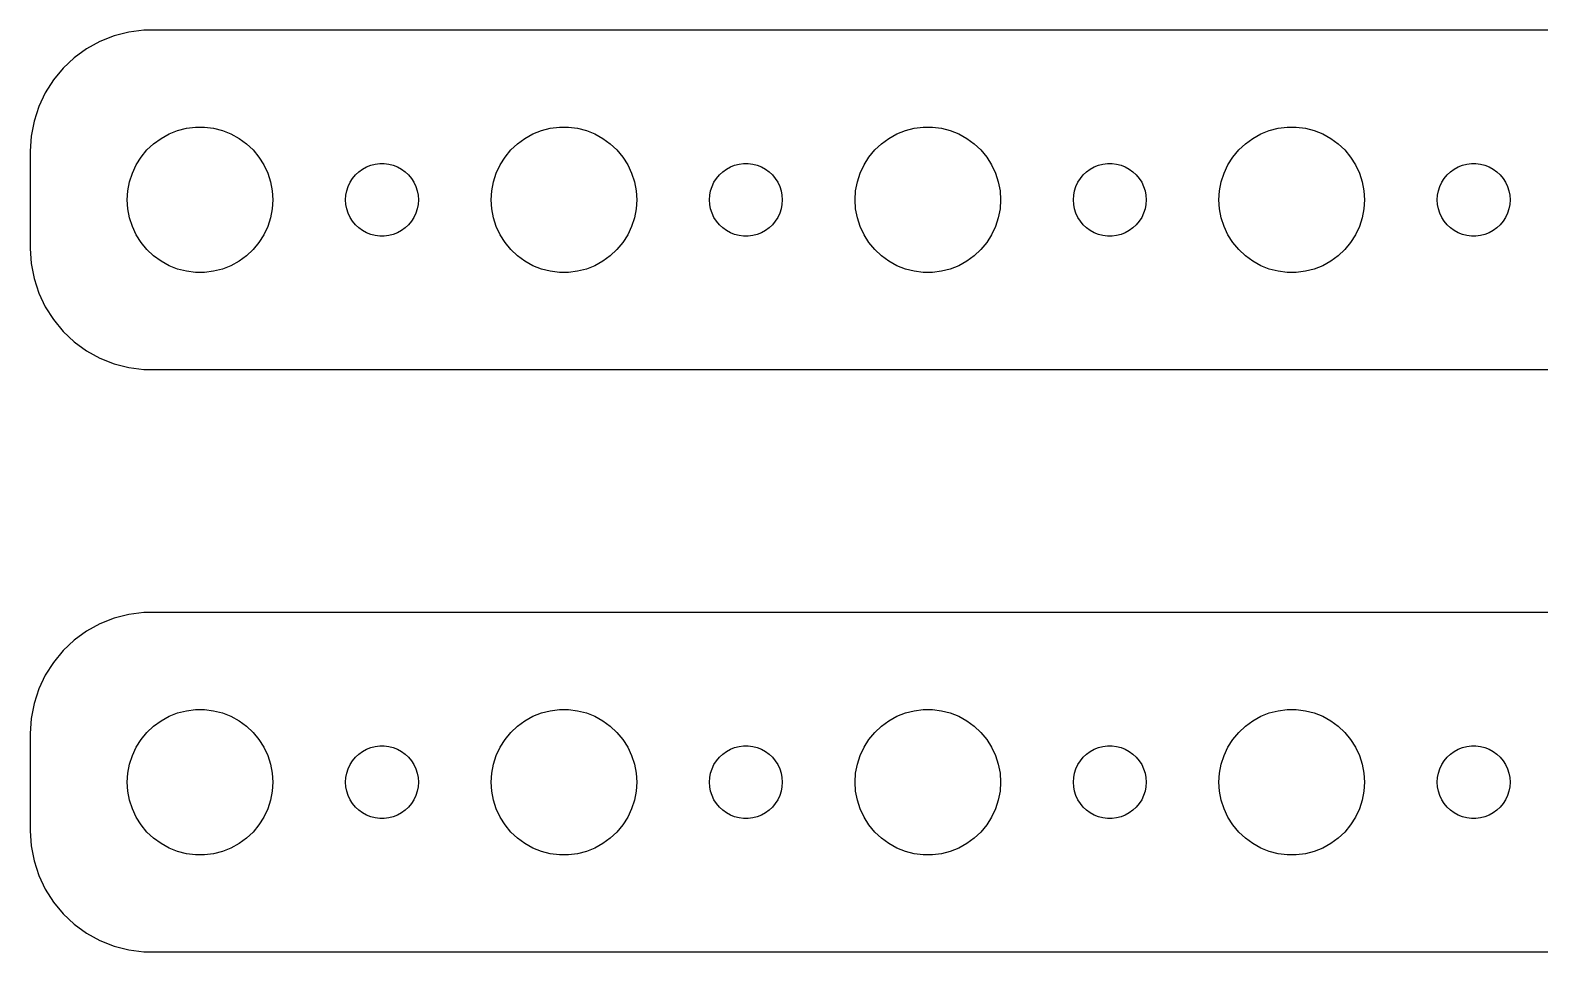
# Model space of a CAD drawing. Header units: metres. Extents: x -127 to 127, y 65 to 151.
# Drawn here: x -127 to -64.8, y 65 to 103 of the extents above; entities that cross this region are included whole.
import ezdxf

# ---------------------------------------------------------------- set-up
doc = ezdxf.new("R2010")
doc.units = ezdxf.units.M

msp = doc.modelspace()

# ---------------------------------------------------------------- linework, layer by layer
for p, q in [((-123.545, 102.755), (-124.129, 102.524)), ((-122.937, 102.911), (-123.545, 102.755)), ((-122.314, 102.99), (-122.937, 102.911)), ((122.314, 102.99), (-122.314, 102.99)), ((-124.679, 102.222), (-125.187, 101.853)), ((-124.129, 102.524), (-124.679, 102.222)), ((-125.187, 101.853), (-125.645, 101.423)), ((-126.045, 100.939), (-126.382, 100.409)), ((-125.645, 101.423), (-126.045, 100.939)), ((-126.382, 100.409), (-126.649, 99.8406)), ((-126.649, 99.8406), (-126.843, 99.2434)), ((-126.843, 99.2434), (-126.961, 98.6267)), ((-120.927, 98.8532), (-120.562, 98.9469)), ((-120.562, 98.9469), (-120.188, 98.9941)), ((-120.188, 98.9941), (-119.812, 98.9941)), ((-119.812, 98.9941), (-119.438, 98.9469)), ((-119.438, 98.9469), (-119.073, 98.8532)), ((-105.927, 98.8532), (-105.562, 98.9469)), ((-105.562, 98.9469), (-105.188, 98.9941)), ((-105.188, 98.9941), (-104.812, 98.9941)), ((-104.812, 98.9941), (-104.438, 98.9469)), ((-104.438, 98.9469), (-104.073, 98.8532)), ((-90.927, 98.8532), (-90.5621, 98.9469)), ((-90.5621, 98.9469), (-90.1884, 98.9941)), ((-90.1884, 98.9941), (-89.8116, 98.9941)), ((-89.8116, 98.9941), (-89.4379, 98.9469)), ((-89.4379, 98.9469), (-89.073, 98.8532)), ((-75.927, 98.8532), (-75.5621, 98.9469)), ((-75.5621, 98.9469), (-75.1884, 98.9941)), ((-75.1884, 98.9941), (-74.8116, 98.9941)), ((-74.8116, 98.9941), (-74.4379, 98.9469)), ((-74.4379, 98.9469), (-74.073, 98.8532)), ((-126.961, 98.6267), (-127, 98)), ((-121.912, 98.3115), (-121.607, 98.533)), ((-121.607, 98.533), (-121.277, 98.7145)), ((-121.277, 98.7145), (-120.927, 98.8532)), ((-119.073, 98.8532), (-118.723, 98.7145)), ((-118.723, 98.7145), (-118.393, 98.533)), ((-118.393, 98.533), (-118.088, 98.3115)), ((-106.912, 98.3115), (-106.607, 98.533)), ((-106.607, 98.533), (-106.277, 98.7145)), ((-106.277, 98.7145), (-105.927, 98.8532)), ((-104.073, 98.8532), (-103.723, 98.7145)), ((-103.723, 98.7145), (-103.393, 98.533)), ((-103.393, 98.533), (-103.088, 98.3115)), ((-91.9123, 98.3115), (-91.6075, 98.533)), ((-91.6075, 98.533), (-91.2773, 98.7145)), ((-91.2773, 98.7145), (-90.927, 98.8532)), ((-89.073, 98.8532), (-88.7227, 98.7145)), ((-88.7227, 98.7145), (-88.3925, 98.533)), ((-88.3925, 98.533), (-88.0877, 98.3115)), ((-76.9123, 98.3115), (-76.6075, 98.533)), ((-76.6075, 98.533), (-76.2773, 98.7145)), ((-76.2773, 98.7145), (-75.927, 98.8532)), ((-74.073, 98.8532), (-73.7227, 98.7145)), ((-73.7227, 98.7145), (-73.3925, 98.533)), ((-73.3925, 98.533), (-73.0877, 98.3115)), ((-127, 98), (-127, 94)), ((-122.629, 97.4453), (-122.427, 97.7634)), ((-122.427, 97.7634), (-122.187, 98.0536)), ((-122.187, 98.0536), (-121.912, 98.3115)), ((-118.088, 98.3115), (-117.813, 98.0536)), ((-117.813, 98.0536), (-117.573, 97.7634)), ((-117.573, 97.7634), (-117.371, 97.4453)), ((-107.629, 97.4453), (-107.427, 97.7634)), ((-107.427, 97.7634), (-107.187, 98.0536)), ((-107.187, 98.0536), (-106.912, 98.3115)), ((-103.088, 98.3115), (-102.813, 98.0536)), ((-102.813, 98.0536), (-102.573, 97.7634)), ((-102.573, 97.7634), (-102.371, 97.4453)), ((-92.6289, 97.4453), (-92.427, 97.7634)), ((-92.427, 97.7634), (-92.1869, 98.0536)), ((-92.1869, 98.0536), (-91.9123, 98.3115)), ((-88.0877, 98.3115), (-87.8131, 98.0536)), ((-87.8131, 98.0536), (-87.573, 97.7634)), ((-87.573, 97.7634), (-87.3711, 97.4453)), ((-77.6289, 97.4453), (-77.427, 97.7634)), ((-77.427, 97.7634), (-77.1869, 98.0536)), ((-77.1869, 98.0536), (-76.9123, 98.3115)), ((-73.0877, 98.3115), (-72.8131, 98.0536)), ((-72.8131, 98.0536), (-72.573, 97.7634)), ((-72.573, 97.7634), (-72.3711, 97.4453)), ((-122.906, 96.7461), (-122.789, 97.1044)), ((-122.789, 97.1044), (-122.629, 97.4453)), ((-117.371, 97.4453), (-117.211, 97.1044)), ((-117.211, 97.1044), (-117.094, 96.7461)), ((-113.593, 97.0268), (-113.456, 97.1558)), ((-113.456, 97.1558), (-113.304, 97.2665)), ((-113.304, 97.2665), (-113.139, 97.3572)), ((-113.139, 97.3572), (-112.964, 97.4266)), ((-112.964, 97.4266), (-112.781, 97.4734)), ((-112.781, 97.4734), (-112.594, 97.497)), ((-112.594, 97.497), (-112.406, 97.497)), ((-112.406, 97.497), (-112.219, 97.4734)), ((-112.219, 97.4734), (-112.036, 97.4266)), ((-112.036, 97.4266), (-111.861, 97.3572)), ((-111.861, 97.3572), (-111.696, 97.2665)), ((-111.696, 97.2665), (-111.544, 97.1558)), ((-111.544, 97.1558), (-111.407, 97.0268)), ((-107.906, 96.7461), (-107.789, 97.1044)), ((-107.789, 97.1044), (-107.629, 97.4453)), ((-102.371, 97.4453), (-102.211, 97.1044)), ((-102.211, 97.1044), (-102.094, 96.7461)), ((-98.5934, 97.0268), (-98.4561, 97.1558)), ((-98.4561, 97.1558), (-98.3037, 97.2665)), ((-98.3037, 97.2665), (-98.1387, 97.3572)), ((-98.1387, 97.3572), (-97.9635, 97.4266)), ((-97.9635, 97.4266), (-97.7811, 97.4734)), ((-97.7811, 97.4734), (-97.5942, 97.497)), ((-97.5942, 97.497), (-97.4058, 97.497)), ((-97.4058, 97.497), (-97.2189, 97.4734)), ((-97.2189, 97.4734), (-97.0365, 97.4266)), ((-97.0365, 97.4266), (-96.8613, 97.3572)), ((-96.8613, 97.3572), (-96.6963, 97.2665)), ((-96.6963, 97.2665), (-96.5439, 97.1558)), ((-96.5439, 97.1558), (-96.4065, 97.0268)), ((-92.9057, 96.7461), (-92.7893, 97.1044)), ((-92.7893, 97.1044), (-92.6289, 97.4453)), ((-87.3711, 97.4453), (-87.2107, 97.1044)), ((-87.2107, 97.1044), (-87.0943, 96.7461)), ((-83.5934, 97.0268), (-83.4561, 97.1558)), ((-83.4561, 97.1558), (-83.3037, 97.2665)), ((-83.3037, 97.2665), (-83.1387, 97.3572)), ((-83.1387, 97.3572), (-82.9635, 97.4266)), ((-82.9635, 97.4266), (-82.7811, 97.4734)), ((-82.7811, 97.4734), (-82.5942, 97.497)), ((-82.5942, 97.497), (-82.4058, 97.497)), ((-82.4058, 97.497), (-82.2189, 97.4734)), ((-82.2189, 97.4734), (-82.0365, 97.4266)), ((-82.0365, 97.4266), (-81.8613, 97.3572)), ((-81.8613, 97.3572), (-81.6963, 97.2665)), ((-81.6963, 97.2665), (-81.5439, 97.1558)), ((-81.5439, 97.1558), (-81.4065, 97.0268)), ((-77.9057, 96.7461), (-77.7893, 97.1044)), ((-77.7893, 97.1044), (-77.6289, 97.4453)), ((-72.3711, 97.4453), (-72.2107, 97.1044)), ((-72.2107, 97.1044), (-72.0943, 96.7461)), ((-68.5934, 97.0268), (-68.4561, 97.1558)), ((-68.4561, 97.1558), (-68.3037, 97.2665)), ((-68.3037, 97.2665), (-68.1387, 97.3572)), ((-68.1387, 97.3572), (-67.9635, 97.4266)), ((-67.9635, 97.4266), (-67.7811, 97.4734)), ((-67.7811, 97.4734), (-67.5942, 97.497)), ((-67.5942, 97.497), (-67.4058, 97.497)), ((-67.4058, 97.497), (-67.2189, 97.4734)), ((-67.2189, 97.4734), (-67.0365, 97.4266)), ((-67.0365, 97.4266), (-66.8613, 97.3572)), ((-66.8613, 97.3572), (-66.6963, 97.2665)), ((-66.6963, 97.2665), (-66.5439, 97.1558)), ((-66.5439, 97.1558), (-66.4065, 97.0268)), ((-122.976, 96.376), (-122.906, 96.7461)), ((-117.094, 96.7461), (-117.024, 96.376)), ((-113.953, 96.373), (-113.895, 96.5522)), ((-113.895, 96.5522), (-113.814, 96.7226)), ((-113.814, 96.7226), (-113.714, 96.8817)), ((-113.714, 96.8817), (-113.593, 97.0268)), ((-111.407, 97.0268), (-111.286, 96.8817)), ((-111.286, 96.8817), (-111.186, 96.7226)), ((-111.186, 96.7226), (-111.105, 96.5522)), ((-111.105, 96.5522), (-111.047, 96.373)), ((-107.976, 96.376), (-107.906, 96.7461)), ((-102.094, 96.7461), (-102.024, 96.376)), ((-98.9529, 96.373), (-98.8947, 96.5522)), ((-98.8947, 96.5522), (-98.8145, 96.7226)), ((-98.8145, 96.7226), (-98.7135, 96.8817)), ((-98.7135, 96.8817), (-98.5934, 97.0268)), ((-96.4065, 97.0268), (-96.2865, 96.8817)), ((-96.2865, 96.8817), (-96.1855, 96.7226)), ((-96.1855, 96.7226), (-96.1053, 96.5522)), ((-96.1053, 96.5522), (-96.0471, 96.373)), ((-92.9763, 96.376), (-92.9057, 96.7461)), ((-87.0943, 96.7461), (-87.0237, 96.376)), ((-83.9529, 96.373), (-83.8947, 96.5522)), ((-83.8947, 96.5522), (-83.8145, 96.7226)), ((-83.8145, 96.7226), (-83.7135, 96.8817)), ((-83.7135, 96.8817), (-83.5934, 97.0268)), ((-81.4065, 97.0268), (-81.2865, 96.8817)), ((-81.2865, 96.8817), (-81.1855, 96.7226)), ((-81.1855, 96.7226), (-81.1053, 96.5522)), ((-81.1053, 96.5522), (-81.0471, 96.373)), ((-77.9763, 96.376), (-77.9057, 96.7461)), ((-72.0943, 96.7461), (-72.0237, 96.376)), ((-68.9529, 96.373), (-68.8947, 96.5522)), ((-68.8947, 96.5522), (-68.8145, 96.7226)), ((-68.8145, 96.7226), (-68.7135, 96.8817)), ((-68.7135, 96.8817), (-68.5934, 97.0268)), ((-66.4065, 97.0268), (-66.2865, 96.8817)), ((-66.2865, 96.8817), (-66.1855, 96.7226)), ((-66.1855, 96.7226), (-66.1053, 96.5522)), ((-66.1053, 96.5522), (-66.0471, 96.373)), ((-123, 96), (-122.976, 96.376)), ((-122.976, 95.624), (-123, 96)), ((-117.024, 96.376), (-117, 96)), ((-117, 96), (-117.024, 95.624)), ((-114, 96), (-113.988, 96.188)), ((-113.988, 95.812), (-114, 96)), ((-113.988, 96.188), (-113.953, 96.373)), ((-111.047, 96.373), (-111.012, 96.188)), ((-111.012, 96.188), (-111, 96)), ((-111, 96), (-111.012, 95.812)), ((-108, 96), (-107.976, 96.376)), ((-107.976, 95.624), (-108, 96)), ((-102.024, 96.376), (-102, 96)), ((-102, 96), (-102.024, 95.624)), ((-99, 96), (-98.9882, 96.188)), ((-98.9882, 95.812), (-99, 96)), ((-98.9882, 96.188), (-98.9529, 96.373)), ((-96.0471, 96.373), (-96.0118, 96.188)), ((-96.0118, 96.188), (-96, 96)), ((-96, 96), (-96.0118, 95.812)), ((-93, 96), (-92.9763, 96.376)), ((-92.9763, 95.624), (-93, 96)), ((-87.0237, 96.376), (-87, 96)), ((-87, 96), (-87.0237, 95.624)), ((-84, 96), (-83.9882, 96.188)), ((-83.9882, 95.812), (-84, 96)), ((-83.9882, 96.188), (-83.9529, 96.373)), ((-81.0471, 96.373), (-81.0118, 96.188)), ((-81.0118, 96.188), (-81, 96)), ((-81, 96), (-81.0118, 95.812)), ((-78, 96), (-77.9763, 96.376)), ((-77.9763, 95.624), (-78, 96)), ((-72.0237, 96.376), (-72, 96)), ((-72, 96), (-72.0237, 95.624)), ((-69, 96), (-68.9882, 96.188)), ((-68.9882, 95.812), (-69, 96)), ((-68.9882, 96.188), (-68.9529, 96.373)), ((-66.0471, 96.373), (-66.0118, 96.188)), ((-66.0118, 96.188), (-66, 96)), ((-66, 96), (-66.0118, 95.812)), ((-122.906, 95.2539), (-122.976, 95.624)), ((-122.789, 94.8956), (-122.906, 95.2539)), ((-117.094, 95.2539), (-117.211, 94.8956)), ((-117.024, 95.624), (-117.094, 95.2539)), ((-113.953, 95.627), (-113.988, 95.812)), ((-113.895, 95.4478), (-113.953, 95.627)), ((-113.814, 95.2774), (-113.895, 95.4478)), ((-113.714, 95.1183), (-113.814, 95.2774)), ((-111.186, 95.2774), (-111.286, 95.1183)), ((-111.105, 95.4478), (-111.186, 95.2774)), ((-111.047, 95.627), (-111.105, 95.4478)), ((-111.012, 95.812), (-111.047, 95.627)), ((-107.906, 95.2539), (-107.976, 95.624)), ((-107.789, 94.8956), (-107.906, 95.2539)), ((-102.094, 95.2539), (-102.211, 94.8956)), ((-102.024, 95.624), (-102.094, 95.2539)), ((-98.9529, 95.627), (-98.9882, 95.812)), ((-98.8947, 95.4478), (-98.9529, 95.627)), ((-98.8145, 95.2774), (-98.8947, 95.4478)), ((-98.7135, 95.1183), (-98.8145, 95.2774)), ((-96.1855, 95.2774), (-96.2865, 95.1183)), ((-96.1053, 95.4478), (-96.1855, 95.2774)), ((-96.0471, 95.627), (-96.1053, 95.4478)), ((-96.0118, 95.812), (-96.0471, 95.627)), ((-92.9057, 95.2539), (-92.9763, 95.624)), ((-92.7893, 94.8956), (-92.9057, 95.2539)), ((-87.0943, 95.2539), (-87.2107, 94.8956)), ((-87.0237, 95.624), (-87.0943, 95.2539)), ((-83.9529, 95.627), (-83.9882, 95.812)), ((-83.8947, 95.4478), (-83.9529, 95.627)), ((-83.8145, 95.2774), (-83.8947, 95.4478)), ((-83.7135, 95.1183), (-83.8145, 95.2774)), ((-81.1855, 95.2774), (-81.2865, 95.1183)), ((-81.1053, 95.4478), (-81.1855, 95.2774)), ((-81.0471, 95.627), (-81.1053, 95.4478)), ((-81.0118, 95.812), (-81.0471, 95.627)), ((-77.9057, 95.2539), (-77.9763, 95.624)), ((-77.7893, 94.8956), (-77.9057, 95.2539)), ((-72.0943, 95.2539), (-72.2107, 94.8956)), ((-72.0237, 95.624), (-72.0943, 95.2539)), ((-68.9529, 95.627), (-68.9882, 95.812)), ((-68.8947, 95.4478), (-68.9529, 95.627)), ((-68.8145, 95.2774), (-68.8947, 95.4478)), ((-68.7135, 95.1183), (-68.8145, 95.2774)), ((-66.1855, 95.2774), (-66.2865, 95.1183)), ((-66.1053, 95.4478), (-66.1855, 95.2774)), ((-66.0471, 95.627), (-66.1053, 95.4478)), ((-66.0118, 95.812), (-66.0471, 95.627)), ((-122.629, 94.5547), (-122.789, 94.8956)), ((-117.211, 94.8956), (-117.371, 94.5547)), ((-113.593, 94.9732), (-113.714, 95.1183)), ((-113.456, 94.8442), (-113.593, 94.9732)), ((-113.304, 94.7335), (-113.456, 94.8442)), ((-113.139, 94.6428), (-113.304, 94.7335)), ((-112.964, 94.5734), (-113.139, 94.6428)), ((-111.861, 94.6428), (-112.036, 94.5734)), ((-111.696, 94.7335), (-111.861, 94.6428)), ((-111.544, 94.8442), (-111.696, 94.7335)), ((-111.407, 94.9732), (-111.544, 94.8442)), ((-111.286, 95.1183), (-111.407, 94.9732)), ((-107.629, 94.5547), (-107.789, 94.8956)), ((-102.211, 94.8956), (-102.371, 94.5547)), ((-98.5934, 94.9732), (-98.7135, 95.1183)), ((-98.4561, 94.8442), (-98.5934, 94.9732)), ((-98.3037, 94.7335), (-98.4561, 94.8442)), ((-98.1387, 94.6428), (-98.3037, 94.7335)), ((-97.9635, 94.5734), (-98.1387, 94.6428)), ((-96.8613, 94.6428), (-97.0365, 94.5734)), ((-96.6963, 94.7335), (-96.8613, 94.6428)), ((-96.5439, 94.8442), (-96.6963, 94.7335)), ((-96.4065, 94.9732), (-96.5439, 94.8442)), ((-96.2865, 95.1183), (-96.4065, 94.9732)), ((-92.6289, 94.5547), (-92.7893, 94.8956)), ((-87.2107, 94.8956), (-87.3711, 94.5547)), ((-83.5934, 94.9732), (-83.7135, 95.1183)), ((-83.4561, 94.8442), (-83.5934, 94.9732)), ((-83.3037, 94.7335), (-83.4561, 94.8442)), ((-83.1387, 94.6428), (-83.3037, 94.7335)), ((-82.9635, 94.5734), (-83.1387, 94.6428)), ((-81.8613, 94.6428), (-82.0365, 94.5734)), ((-81.6963, 94.7335), (-81.8613, 94.6428)), ((-81.5439, 94.8442), (-81.6963, 94.7335)), ((-81.4065, 94.9732), (-81.5439, 94.8442)), ((-81.2865, 95.1183), (-81.4065, 94.9732)), ((-77.6289, 94.5547), (-77.7893, 94.8956)), ((-72.2107, 94.8956), (-72.3711, 94.5547)), ((-68.5934, 94.9732), (-68.7135, 95.1183)), ((-68.4561, 94.8442), (-68.5934, 94.9732)), ((-68.3037, 94.7335), (-68.4561, 94.8442)), ((-68.1387, 94.6428), (-68.3037, 94.7335)), ((-67.9635, 94.5734), (-68.1387, 94.6428)), ((-66.8613, 94.6428), (-67.0365, 94.5734)), ((-66.6963, 94.7335), (-66.8613, 94.6428)), ((-66.5439, 94.8442), (-66.6963, 94.7335)), ((-66.4065, 94.9732), (-66.5439, 94.8442)), ((-66.2865, 95.1183), (-66.4065, 94.9732)), ((-127, 94), (-126.961, 93.3733)), ((-122.427, 94.2366), (-122.629, 94.5547)), ((-122.187, 93.9464), (-122.427, 94.2366)), ((-117.573, 94.2366), (-117.813, 93.9464)), ((-117.371, 94.5547), (-117.573, 94.2366)), ((-112.781, 94.5266), (-112.964, 94.5734)), ((-112.594, 94.503), (-112.781, 94.5266)), ((-112.406, 94.503), (-112.594, 94.503)), ((-112.219, 94.5266), (-112.406, 94.503)), ((-112.036, 94.5734), (-112.219, 94.5266)), ((-107.427, 94.2366), (-107.629, 94.5547)), ((-107.187, 93.9464), (-107.427, 94.2366)), ((-102.573, 94.2366), (-102.813, 93.9464)), ((-102.371, 94.5547), (-102.573, 94.2366)), ((-97.7811, 94.5266), (-97.9635, 94.5734)), ((-97.5942, 94.503), (-97.7811, 94.5266)), ((-97.4058, 94.503), (-97.5942, 94.503)), ((-97.2189, 94.5266), (-97.4058, 94.503)), ((-97.0365, 94.5734), (-97.2189, 94.5266)), ((-92.427, 94.2366), (-92.6289, 94.5547)), ((-92.1869, 93.9464), (-92.427, 94.2366)), ((-87.573, 94.2366), (-87.8131, 93.9464)), ((-87.3711, 94.5547), (-87.573, 94.2366)), ((-82.7811, 94.5266), (-82.9635, 94.5734)), ((-82.5942, 94.503), (-82.7811, 94.5266)), ((-82.4058, 94.503), (-82.5942, 94.503)), ((-82.2189, 94.5266), (-82.4058, 94.503)), ((-82.0365, 94.5734), (-82.2189, 94.5266)), ((-77.427, 94.2366), (-77.6289, 94.5547)), ((-77.1869, 93.9464), (-77.427, 94.2366)), ((-72.573, 94.2366), (-72.8131, 93.9464)), ((-72.3711, 94.5547), (-72.573, 94.2366)), ((-67.7811, 94.5266), (-67.9635, 94.5734)), ((-67.5942, 94.503), (-67.7811, 94.5266)), ((-67.4058, 94.503), (-67.5942, 94.503)), ((-67.2189, 94.5266), (-67.4058, 94.503)), ((-67.0365, 94.5734), (-67.2189, 94.5266)), ((-126.961, 93.3733), (-126.843, 92.7566)), ((-121.912, 93.6885), (-122.187, 93.9464)), ((-121.607, 93.467), (-121.912, 93.6885)), ((-121.277, 93.2855), (-121.607, 93.467)), ((-118.393, 93.467), (-118.723, 93.2855)), ((-118.088, 93.6885), (-118.393, 93.467)), ((-117.813, 93.9464), (-118.088, 93.6885)), ((-106.912, 93.6885), (-107.187, 93.9464)), ((-106.607, 93.467), (-106.912, 93.6885)), ((-106.277, 93.2855), (-106.607, 93.467)), ((-103.393, 93.467), (-103.723, 93.2855)), ((-103.088, 93.6885), (-103.393, 93.467)), ((-102.813, 93.9464), (-103.088, 93.6885)), ((-91.9123, 93.6885), (-92.1869, 93.9464)), ((-91.6075, 93.467), (-91.9123, 93.6885)), ((-91.2773, 93.2855), (-91.6075, 93.467)), ((-88.3925, 93.467), (-88.7227, 93.2855)), ((-88.0877, 93.6885), (-88.3925, 93.467)), ((-87.8131, 93.9464), (-88.0877, 93.6885)), ((-76.9123, 93.6885), (-77.1869, 93.9464)), ((-76.6075, 93.467), (-76.9123, 93.6885)), ((-76.2773, 93.2855), (-76.6075, 93.467)), ((-73.3925, 93.467), (-73.7227, 93.2855)), ((-73.0877, 93.6885), (-73.3925, 93.467)), ((-72.8131, 93.9464), (-73.0877, 93.6885)), ((-126.843, 92.7566), (-126.649, 92.1594)), ((-120.927, 93.1468), (-121.277, 93.2855)), ((-120.562, 93.0531), (-120.927, 93.1468)), ((-120.188, 93.0059), (-120.562, 93.0531)), ((-119.812, 93.0059), (-120.188, 93.0059)), ((-119.438, 93.0531), (-119.812, 93.0059)), ((-119.073, 93.1468), (-119.438, 93.0531)), ((-118.723, 93.2855), (-119.073, 93.1468)), ((-105.927, 93.1468), (-106.277, 93.2855)), ((-105.562, 93.0531), (-105.927, 93.1468)), ((-105.188, 93.0059), (-105.562, 93.0531)), ((-104.812, 93.0059), (-105.188, 93.0059)), ((-104.438, 93.0531), (-104.812, 93.0059)), ((-104.073, 93.1468), (-104.438, 93.0531)), ((-103.723, 93.2855), (-104.073, 93.1468)), ((-90.927, 93.1468), (-91.2773, 93.2855)), ((-90.5621, 93.0531), (-90.927, 93.1468)), ((-90.1884, 93.0059), (-90.5621, 93.0531)), ((-89.8116, 93.0059), (-90.1884, 93.0059)), ((-89.4379, 93.0531), (-89.8116, 93.0059)), ((-89.073, 93.1468), (-89.4379, 93.0531)), ((-88.7227, 93.2855), (-89.073, 93.1468)), ((-75.927, 93.1468), (-76.2773, 93.2855)), ((-75.5621, 93.0531), (-75.927, 93.1468)), ((-75.1884, 93.0059), (-75.5621, 93.0531)), ((-74.8116, 93.0059), (-75.1884, 93.0059)), ((-74.4379, 93.0531), (-74.8116, 93.0059)), ((-74.073, 93.1468), (-74.4379, 93.0531)), ((-73.7227, 93.2855), (-74.073, 93.1468)), ((-126.649, 92.1594), (-126.382, 91.5912)), ((-126.382, 91.5912), (-126.045, 91.0611)), ((-126.045, 91.0611), (-125.645, 90.5773)), ((-125.645, 90.5773), (-125.187, 90.1474)), ((-125.187, 90.1474), (-124.679, 89.7784)), ((-124.679, 89.7784), (-124.129, 89.4759)), ((-124.129, 89.4759), (-123.545, 89.2447)), ((-123.545, 89.2447), (-122.937, 89.0886)), ((-122.937, 89.0886), (-122.314, 89.0099)), ((-122.314, 89.0099), (122.314, 89.0099)), ((-124.129, 78.5241), (-124.679, 78.2216)), ((-123.545, 78.7553), (-124.129, 78.5241)), ((-122.937, 78.9114), (-123.545, 78.7553)), ((-122.314, 78.9901), (-122.937, 78.9114)), ((122.314, 78.9901), (-122.314, 78.9901)), ((-125.187, 77.8526), (-125.645, 77.4227)), ((-124.679, 78.2216), (-125.187, 77.8526)), ((-125.645, 77.4227), (-126.045, 76.9389)), ((-126.045, 76.9389), (-126.382, 76.4088)), ((-126.382, 76.4088), (-126.649, 75.8406)), ((-126.649, 75.8406), (-126.843, 75.2434)), ((-126.843, 75.2434), (-126.961, 74.6267)), ((-121.607, 74.533), (-121.277, 74.7145)), ((-121.277, 74.7145), (-120.927, 74.8532)), ((-120.927, 74.8532), (-120.562, 74.9469)), ((-120.562, 74.9469), (-120.188, 74.9941)), ((-120.188, 74.9941), (-119.812, 74.9941)), ((-119.812, 74.9941), (-119.438, 74.9469)), ((-119.438, 74.9469), (-119.073, 74.8532)), ((-119.073, 74.8532), (-118.723, 74.7145)), ((-118.723, 74.7145), (-118.393, 74.533)), ((-106.607, 74.533), (-106.277, 74.7145)), ((-106.277, 74.7145), (-105.927, 74.8532)), ((-105.927, 74.8532), (-105.562, 74.9469)), ((-105.562, 74.9469), (-105.188, 74.9941)), ((-105.188, 74.9941), (-104.812, 74.9941)), ((-104.812, 74.9941), (-104.438, 74.9469)), ((-104.438, 74.9469), (-104.073, 74.8532)), ((-104.073, 74.8532), (-103.723, 74.7145)), ((-103.723, 74.7145), (-103.393, 74.533)), ((-91.6075, 74.533), (-91.2773, 74.7145)), ((-91.2773, 74.7145), (-90.927, 74.8532)), ((-90.927, 74.8532), (-90.5621, 74.9469)), ((-90.5621, 74.9469), (-90.1884, 74.9941)), ((-90.1884, 74.9941), (-89.8116, 74.9941)), ((-89.8116, 74.9941), (-89.4379, 74.9469)), ((-89.4379, 74.9469), (-89.073, 74.8532)), ((-89.073, 74.8532), (-88.7227, 74.7145)), ((-88.7227, 74.7145), (-88.3925, 74.533)), ((-76.6075, 74.533), (-76.2773, 74.7145)), ((-76.2773, 74.7145), (-75.927, 74.8532)), ((-75.927, 74.8532), (-75.5621, 74.9469)), ((-75.5621, 74.9469), (-75.1884, 74.9941)), ((-75.1884, 74.9941), (-74.8116, 74.9941)), ((-74.8116, 74.9941), (-74.4379, 74.9469)), ((-74.4379, 74.9469), (-74.073, 74.8532)), ((-74.073, 74.8532), (-73.7227, 74.7145)), ((-73.7227, 74.7145), (-73.3925, 74.533)), ((-126.961, 74.6267), (-127, 74)), ((-122.427, 73.7634), (-122.187, 74.0536)), ((-122.187, 74.0536), (-121.912, 74.3115)), ((-121.912, 74.3115), (-121.607, 74.533)), ((-118.393, 74.533), (-118.088, 74.3115)), ((-118.088, 74.3115), (-117.813, 74.0536)), ((-117.813, 74.0536), (-117.573, 73.7634)), ((-107.427, 73.7634), (-107.187, 74.0536)), ((-107.187, 74.0536), (-106.912, 74.3115)), ((-106.912, 74.3115), (-106.607, 74.533)), ((-103.393, 74.533), (-103.088, 74.3115)), ((-103.088, 74.3115), (-102.813, 74.0536)), ((-102.813, 74.0536), (-102.573, 73.7634)), ((-92.427, 73.7634), (-92.1869, 74.0536)), ((-92.1869, 74.0536), (-91.9123, 74.3115)), ((-91.9123, 74.3115), (-91.6075, 74.533)), ((-88.3925, 74.533), (-88.0877, 74.3115)), ((-88.0877, 74.3115), (-87.8131, 74.0536)), ((-87.8131, 74.0536), (-87.573, 73.7634)), ((-77.427, 73.7634), (-77.1869, 74.0536)), ((-77.1869, 74.0536), (-76.9123, 74.3115)), ((-76.9123, 74.3115), (-76.6075, 74.533)), ((-73.3925, 74.533), (-73.0877, 74.3115)), ((-73.0877, 74.3115), (-72.8131, 74.0536)), ((-72.8131, 74.0536), (-72.573, 73.7634)), ((-127, 74), (-127, 70)), ((-122.789, 73.1044), (-122.629, 73.4453)), ((-122.629, 73.4453), (-122.427, 73.7634)), ((-117.573, 73.7634), (-117.371, 73.4453)), ((-117.371, 73.4453), (-117.211, 73.1044)), ((-113.139, 73.3572), (-112.964, 73.4266)), ((-112.964, 73.4266), (-112.781, 73.4734)), ((-112.781, 73.4734), (-112.594, 73.497)), ((-112.594, 73.497), (-112.406, 73.497)), ((-112.406, 73.497), (-112.219, 73.4734)), ((-112.219, 73.4734), (-112.036, 73.4266)), ((-112.036, 73.4266), (-111.861, 73.3572)), ((-107.789, 73.1044), (-107.629, 73.4453)), ((-107.629, 73.4453), (-107.427, 73.7634)), ((-102.573, 73.7634), (-102.371, 73.4453)), ((-102.371, 73.4453), (-102.211, 73.1044)), ((-98.1387, 73.3572), (-97.9635, 73.4266)), ((-97.9635, 73.4266), (-97.7811, 73.4734)), ((-97.7811, 73.4734), (-97.5942, 73.497)), ((-97.5942, 73.497), (-97.4058, 73.497)), ((-97.4058, 73.497), (-97.2189, 73.4734)), ((-97.2189, 73.4734), (-97.0365, 73.4266)), ((-97.0365, 73.4266), (-96.8613, 73.3572)), ((-92.7893, 73.1044), (-92.6289, 73.4453)), ((-92.6289, 73.4453), (-92.427, 73.7634)), ((-87.573, 73.7634), (-87.3711, 73.4453)), ((-87.3711, 73.4453), (-87.2107, 73.1044)), ((-83.1387, 73.3572), (-82.9635, 73.4266)), ((-82.9635, 73.4266), (-82.7811, 73.4734)), ((-82.7811, 73.4734), (-82.5942, 73.497)), ((-82.5942, 73.497), (-82.4058, 73.497)), ((-82.4058, 73.497), (-82.2189, 73.4734)), ((-82.2189, 73.4734), (-82.0365, 73.4266)), ((-82.0365, 73.4266), (-81.8613, 73.3572)), ((-77.7893, 73.1044), (-77.6289, 73.4453)), ((-77.6289, 73.4453), (-77.427, 73.7634)), ((-72.573, 73.7634), (-72.3711, 73.4453)), ((-72.3711, 73.4453), (-72.2107, 73.1044)), ((-68.1387, 73.3572), (-67.9635, 73.4266)), ((-67.9635, 73.4266), (-67.7811, 73.4734)), ((-67.7811, 73.4734), (-67.5942, 73.497)), ((-67.5942, 73.497), (-67.4058, 73.497)), ((-67.4058, 73.497), (-67.2189, 73.4734)), ((-67.2189, 73.4734), (-67.0365, 73.4266)), ((-67.0365, 73.4266), (-66.8613, 73.3572)), ((-122.906, 72.7461), (-122.789, 73.1044)), ((-117.211, 73.1044), (-117.094, 72.7461)), ((-113.814, 72.7226), (-113.714, 72.8817)), ((-113.714, 72.8817), (-113.593, 73.0268)), ((-113.593, 73.0268), (-113.456, 73.1558)), ((-113.456, 73.1558), (-113.304, 73.2665)), ((-113.304, 73.2665), (-113.139, 73.3572)), ((-111.861, 73.3572), (-111.696, 73.2665)), ((-111.696, 73.2665), (-111.544, 73.1558)), ((-111.544, 73.1558), (-111.407, 73.0268)), ((-111.407, 73.0268), (-111.286, 72.8817)), ((-111.286, 72.8817), (-111.186, 72.7226)), ((-107.906, 72.7461), (-107.789, 73.1044)), ((-102.211, 73.1044), (-102.094, 72.7461)), ((-98.8145, 72.7226), (-98.7135, 72.8817)), ((-98.7135, 72.8817), (-98.5934, 73.0268)), ((-98.5934, 73.0268), (-98.4561, 73.1558)), ((-98.4561, 73.1558), (-98.3037, 73.2665)), ((-98.3037, 73.2665), (-98.1387, 73.3572)), ((-96.8613, 73.3572), (-96.6963, 73.2665)), ((-96.6963, 73.2665), (-96.5439, 73.1558)), ((-96.5439, 73.1558), (-96.4065, 73.0268)), ((-96.4065, 73.0268), (-96.2865, 72.8817)), ((-96.2865, 72.8817), (-96.1855, 72.7226)), ((-92.9057, 72.7461), (-92.7893, 73.1044)), ((-87.2107, 73.1044), (-87.0943, 72.7461)), ((-83.8145, 72.7226), (-83.7135, 72.8817)), ((-83.7135, 72.8817), (-83.5934, 73.0268)), ((-83.5934, 73.0268), (-83.4561, 73.1558)), ((-83.4561, 73.1558), (-83.3037, 73.2665)), ((-83.3037, 73.2665), (-83.1387, 73.3572)), ((-81.8613, 73.3572), (-81.6963, 73.2665)), ((-81.6963, 73.2665), (-81.5439, 73.1558)), ((-81.5439, 73.1558), (-81.4065, 73.0268)), ((-81.4065, 73.0268), (-81.2865, 72.8817)), ((-81.2865, 72.8817), (-81.1855, 72.7226)), ((-77.9057, 72.7461), (-77.7893, 73.1044)), ((-72.2107, 73.1044), (-72.0943, 72.7461)), ((-68.8145, 72.7226), (-68.7135, 72.8817)), ((-68.7135, 72.8817), (-68.5934, 73.0268)), ((-68.5934, 73.0268), (-68.4561, 73.1558)), ((-68.4561, 73.1558), (-68.3037, 73.2665)), ((-68.3037, 73.2665), (-68.1387, 73.3572)), ((-66.8613, 73.3572), (-66.6963, 73.2665)), ((-66.6963, 73.2665), (-66.5439, 73.1558)), ((-66.5439, 73.1558), (-66.4065, 73.0268)), ((-66.4065, 73.0268), (-66.2865, 72.8817)), ((-66.2865, 72.8817), (-66.1855, 72.7226)), ((-123, 72), (-122.976, 72.376)), ((-122.976, 72.376), (-122.906, 72.7461)), ((-117.094, 72.7461), (-117.024, 72.376)), ((-117.024, 72.376), (-117, 72)), ((-114, 72), (-113.988, 72.188)), ((-113.988, 72.188), (-113.953, 72.373)), ((-113.953, 72.373), (-113.895, 72.5522)), ((-113.895, 72.5522), (-113.814, 72.7226)), ((-111.186, 72.7226), (-111.105, 72.5522)), ((-111.105, 72.5522), (-111.047, 72.373)), ((-111.047, 72.373), (-111.012, 72.188)), ((-111.012, 72.188), (-111, 72)), ((-108, 72), (-107.976, 72.376)), ((-107.976, 72.376), (-107.906, 72.7461)), ((-102.094, 72.7461), (-102.024, 72.376)), ((-102.024, 72.376), (-102, 72)), ((-99, 72), (-98.9882, 72.188)), ((-98.9882, 72.188), (-98.9529, 72.373)), ((-98.9529, 72.373), (-98.8947, 72.5522)), ((-98.8947, 72.5522), (-98.8145, 72.7226)), ((-96.1855, 72.7226), (-96.1053, 72.5522)), ((-96.1053, 72.5522), (-96.0471, 72.373)), ((-96.0471, 72.373), (-96.0118, 72.188)), ((-96.0118, 72.188), (-96, 72)), ((-93, 72), (-92.9763, 72.376)), ((-92.9763, 72.376), (-92.9057, 72.7461)), ((-87.0943, 72.7461), (-87.0237, 72.376)), ((-87.0237, 72.376), (-87, 72)), ((-84, 72), (-83.9882, 72.188)), ((-83.9882, 72.188), (-83.9529, 72.373)), ((-83.9529, 72.373), (-83.8947, 72.5522)), ((-83.8947, 72.5522), (-83.8145, 72.7226)), ((-81.1855, 72.7226), (-81.1053, 72.5522)), ((-81.1053, 72.5522), (-81.0471, 72.373)), ((-81.0471, 72.373), (-81.0118, 72.188)), ((-81.0118, 72.188), (-81, 72)), ((-78, 72), (-77.9763, 72.376)), ((-77.9763, 72.376), (-77.9057, 72.7461)), ((-72.0943, 72.7461), (-72.0237, 72.376)), ((-72.0237, 72.376), (-72, 72)), ((-69, 72), (-68.9882, 72.188)), ((-68.9882, 72.188), (-68.9529, 72.373)), ((-68.9529, 72.373), (-68.8947, 72.5522)), ((-68.8947, 72.5522), (-68.8145, 72.7226)), ((-66.1855, 72.7226), (-66.1053, 72.5522)), ((-66.1053, 72.5522), (-66.0471, 72.373)), ((-66.0471, 72.373), (-66.0118, 72.188)), ((-66.0118, 72.188), (-66, 72)), ((-122.976, 71.624), (-123, 72)), ((-122.906, 71.2539), (-122.976, 71.624)), ((-117.024, 71.624), (-117.094, 71.2539)), ((-117, 72), (-117.024, 71.624)), ((-113.988, 71.812), (-114, 72)), ((-113.953, 71.627), (-113.988, 71.812)), ((-113.895, 71.4478), (-113.953, 71.627)), ((-111.047, 71.627), (-111.105, 71.4478)), ((-111.012, 71.812), (-111.047, 71.627)), ((-111, 72), (-111.012, 71.812)), ((-107.976, 71.624), (-108, 72)), ((-107.906, 71.2539), (-107.976, 71.624)), ((-102.024, 71.624), (-102.094, 71.2539)), ((-102, 72), (-102.024, 71.624)), ((-98.9882, 71.812), (-99, 72)), ((-98.9529, 71.627), (-98.9882, 71.812)), ((-98.8947, 71.4478), (-98.9529, 71.627)), ((-96.0471, 71.627), (-96.1053, 71.4478)), ((-96.0118, 71.812), (-96.0471, 71.627)), ((-96, 72), (-96.0118, 71.812)), ((-92.9763, 71.624), (-93, 72)), ((-92.9057, 71.2539), (-92.9763, 71.624)), ((-87.0237, 71.624), (-87.0943, 71.2539)), ((-87, 72), (-87.0237, 71.624)), ((-83.9882, 71.812), (-84, 72)), ((-83.9529, 71.627), (-83.9882, 71.812)), ((-83.8947, 71.4478), (-83.9529, 71.627)), ((-81.0471, 71.627), (-81.1053, 71.4478)), ((-81.0118, 71.812), (-81.0471, 71.627)), ((-81, 72), (-81.0118, 71.812)), ((-77.9763, 71.624), (-78, 72)), ((-77.9057, 71.2539), (-77.9763, 71.624)), ((-72.0237, 71.624), (-72.0943, 71.2539)), ((-72, 72), (-72.0237, 71.624)), ((-68.9882, 71.812), (-69, 72)), ((-68.9529, 71.627), (-68.9882, 71.812)), ((-68.8947, 71.4478), (-68.9529, 71.627)), ((-66.0471, 71.627), (-66.1053, 71.4478)), ((-66.0118, 71.812), (-66.0471, 71.627)), ((-66, 72), (-66.0118, 71.812)), ((-122.789, 70.8956), (-122.906, 71.2539)), ((-117.094, 71.2539), (-117.211, 70.8956)), ((-113.814, 71.2774), (-113.895, 71.4478)), ((-113.714, 71.1183), (-113.814, 71.2774)), ((-113.593, 70.9732), (-113.714, 71.1183)), ((-113.456, 70.8442), (-113.593, 70.9732)), ((-111.407, 70.9732), (-111.544, 70.8442)), ((-111.286, 71.1183), (-111.407, 70.9732)), ((-111.186, 71.2774), (-111.286, 71.1183)), ((-111.105, 71.4478), (-111.186, 71.2774)), ((-107.789, 70.8956), (-107.906, 71.2539)), ((-102.094, 71.2539), (-102.211, 70.8956)), ((-98.8145, 71.2774), (-98.8947, 71.4478)), ((-98.7135, 71.1183), (-98.8145, 71.2774)), ((-98.5934, 70.9732), (-98.7135, 71.1183)), ((-98.4561, 70.8442), (-98.5934, 70.9732)), ((-96.4065, 70.9732), (-96.5439, 70.8442)), ((-96.2865, 71.1183), (-96.4065, 70.9732)), ((-96.1855, 71.2774), (-96.2865, 71.1183)), ((-96.1053, 71.4478), (-96.1855, 71.2774)), ((-92.7893, 70.8956), (-92.9057, 71.2539)), ((-87.0943, 71.2539), (-87.2107, 70.8956)), ((-83.8145, 71.2774), (-83.8947, 71.4478)), ((-83.7135, 71.1183), (-83.8145, 71.2774)), ((-83.5934, 70.9732), (-83.7135, 71.1183)), ((-83.4561, 70.8442), (-83.5934, 70.9732)), ((-81.4065, 70.9732), (-81.5439, 70.8442)), ((-81.2865, 71.1183), (-81.4065, 70.9732)), ((-81.1855, 71.2774), (-81.2865, 71.1183)), ((-81.1053, 71.4478), (-81.1855, 71.2774)), ((-77.7893, 70.8956), (-77.9057, 71.2539)), ((-72.0943, 71.2539), (-72.2107, 70.8956)), ((-68.8145, 71.2774), (-68.8947, 71.4478)), ((-68.7135, 71.1183), (-68.8145, 71.2774)), ((-68.5934, 70.9732), (-68.7135, 71.1183)), ((-68.4561, 70.8442), (-68.5934, 70.9732)), ((-66.4065, 70.9732), (-66.5439, 70.8442)), ((-66.2865, 71.1183), (-66.4065, 70.9732)), ((-66.1855, 71.2774), (-66.2865, 71.1183)), ((-66.1053, 71.4478), (-66.1855, 71.2774)), ((-122.629, 70.5547), (-122.789, 70.8956)), ((-122.427, 70.2366), (-122.629, 70.5547)), ((-117.371, 70.5547), (-117.573, 70.2366)), ((-117.211, 70.8956), (-117.371, 70.5547)), ((-113.304, 70.7335), (-113.456, 70.8442)), ((-113.139, 70.6428), (-113.304, 70.7335)), ((-112.964, 70.5734), (-113.139, 70.6428)), ((-112.781, 70.5266), (-112.964, 70.5734)), ((-112.594, 70.503), (-112.781, 70.5266)), ((-112.406, 70.503), (-112.594, 70.503)), ((-112.219, 70.5266), (-112.406, 70.503)), ((-112.036, 70.5734), (-112.219, 70.5266)), ((-111.861, 70.6428), (-112.036, 70.5734)), ((-111.696, 70.7335), (-111.861, 70.6428)), ((-111.544, 70.8442), (-111.696, 70.7335)), ((-107.629, 70.5547), (-107.789, 70.8956)), ((-107.427, 70.2366), (-107.629, 70.5547)), ((-102.371, 70.5547), (-102.573, 70.2366)), ((-102.211, 70.8956), (-102.371, 70.5547)), ((-98.3037, 70.7335), (-98.4561, 70.8442)), ((-98.1387, 70.6428), (-98.3037, 70.7335)), ((-97.9635, 70.5734), (-98.1387, 70.6428)), ((-97.7811, 70.5266), (-97.9635, 70.5734)), ((-97.5942, 70.503), (-97.7811, 70.5266)), ((-97.4058, 70.503), (-97.5942, 70.503)), ((-97.2189, 70.5266), (-97.4058, 70.503)), ((-97.0365, 70.5734), (-97.2189, 70.5266)), ((-96.8613, 70.6428), (-97.0365, 70.5734)), ((-96.6963, 70.7335), (-96.8613, 70.6428)), ((-96.5439, 70.8442), (-96.6963, 70.7335)), ((-92.6289, 70.5547), (-92.7893, 70.8956)), ((-92.427, 70.2366), (-92.6289, 70.5547)), ((-87.3711, 70.5547), (-87.573, 70.2366)), ((-87.2107, 70.8956), (-87.3711, 70.5547)), ((-83.3037, 70.7335), (-83.4561, 70.8442)), ((-83.1387, 70.6428), (-83.3037, 70.7335)), ((-82.9635, 70.5734), (-83.1387, 70.6428)), ((-82.7811, 70.5266), (-82.9635, 70.5734)), ((-82.5942, 70.503), (-82.7811, 70.5266)), ((-82.4058, 70.503), (-82.5942, 70.503)), ((-82.2189, 70.5266), (-82.4058, 70.503)), ((-82.0365, 70.5734), (-82.2189, 70.5266)), ((-81.8613, 70.6428), (-82.0365, 70.5734)), ((-81.6963, 70.7335), (-81.8613, 70.6428)), ((-81.5439, 70.8442), (-81.6963, 70.7335)), ((-77.6289, 70.5547), (-77.7893, 70.8956)), ((-77.427, 70.2366), (-77.6289, 70.5547)), ((-72.3711, 70.5547), (-72.573, 70.2366)), ((-72.2107, 70.8956), (-72.3711, 70.5547)), ((-68.3037, 70.7335), (-68.4561, 70.8442)), ((-68.1387, 70.6428), (-68.3037, 70.7335)), ((-67.9635, 70.5734), (-68.1387, 70.6428)), ((-67.7811, 70.5266), (-67.9635, 70.5734)), ((-67.5942, 70.503), (-67.7811, 70.5266)), ((-67.4058, 70.503), (-67.5942, 70.503)), ((-67.2189, 70.5266), (-67.4058, 70.503)), ((-67.0365, 70.5734), (-67.2189, 70.5266)), ((-66.8613, 70.6428), (-67.0365, 70.5734)), ((-66.6963, 70.7335), (-66.8613, 70.6428)), ((-66.5439, 70.8442), (-66.6963, 70.7335)), ((-127, 70), (-126.961, 69.3733)), ((-122.187, 69.9464), (-122.427, 70.2366)), ((-121.912, 69.6885), (-122.187, 69.9464)), ((-117.813, 69.9464), (-118.088, 69.6885)), ((-117.573, 70.2366), (-117.813, 69.9464)), ((-107.187, 69.9464), (-107.427, 70.2366)), ((-106.912, 69.6885), (-107.187, 69.9464)), ((-102.813, 69.9464), (-103.088, 69.6885)), ((-102.573, 70.2366), (-102.813, 69.9464)), ((-92.1869, 69.9464), (-92.427, 70.2366)), ((-91.9123, 69.6885), (-92.1869, 69.9464)), ((-87.8131, 69.9464), (-88.0877, 69.6885)), ((-87.573, 70.2366), (-87.8131, 69.9464)), ((-77.1869, 69.9464), (-77.427, 70.2366)), ((-76.9123, 69.6885), (-77.1869, 69.9464)), ((-72.8131, 69.9464), (-73.0877, 69.6885)), ((-72.573, 70.2366), (-72.8131, 69.9464)), ((-126.961, 69.3733), (-126.843, 68.7566)), ((-121.607, 69.467), (-121.912, 69.6885)), ((-121.277, 69.2855), (-121.607, 69.467)), ((-120.927, 69.1468), (-121.277, 69.2855)), ((-120.562, 69.0531), (-120.927, 69.1468)), ((-119.073, 69.1468), (-119.438, 69.0531)), ((-118.723, 69.2855), (-119.073, 69.1468)), ((-118.393, 69.467), (-118.723, 69.2855)), ((-118.088, 69.6885), (-118.393, 69.467)), ((-106.607, 69.467), (-106.912, 69.6885)), ((-106.277, 69.2855), (-106.607, 69.467)), ((-105.927, 69.1468), (-106.277, 69.2855)), ((-105.562, 69.0531), (-105.927, 69.1468)), ((-104.073, 69.1468), (-104.438, 69.0531)), ((-103.723, 69.2855), (-104.073, 69.1468)), ((-103.393, 69.467), (-103.723, 69.2855)), ((-103.088, 69.6885), (-103.393, 69.467)), ((-91.6075, 69.467), (-91.9123, 69.6885)), ((-91.2773, 69.2855), (-91.6075, 69.467)), ((-90.927, 69.1468), (-91.2773, 69.2855)), ((-90.5621, 69.0531), (-90.927, 69.1468)), ((-89.073, 69.1468), (-89.4379, 69.0531)), ((-88.7227, 69.2855), (-89.073, 69.1468)), ((-88.3925, 69.467), (-88.7227, 69.2855)), ((-88.0877, 69.6885), (-88.3925, 69.467)), ((-76.6075, 69.467), (-76.9123, 69.6885)), ((-76.2773, 69.2855), (-76.6075, 69.467)), ((-75.927, 69.1468), (-76.2773, 69.2855)), ((-75.5621, 69.0531), (-75.927, 69.1468)), ((-74.073, 69.1468), (-74.4379, 69.0531)), ((-73.7227, 69.2855), (-74.073, 69.1468)), ((-73.3925, 69.467), (-73.7227, 69.2855)), ((-73.0877, 69.6885), (-73.3925, 69.467)), ((-126.843, 68.7566), (-126.649, 68.1594)), ((-120.188, 69.0059), (-120.562, 69.0531)), ((-119.812, 69.0059), (-120.188, 69.0059)), ((-119.438, 69.0531), (-119.812, 69.0059)), ((-105.188, 69.0059), (-105.562, 69.0531)), ((-104.812, 69.0059), (-105.188, 69.0059)), ((-104.438, 69.0531), (-104.812, 69.0059)), ((-90.1884, 69.0059), (-90.5621, 69.0531)), ((-89.8116, 69.0059), (-90.1884, 69.0059)), ((-89.4379, 69.0531), (-89.8116, 69.0059)), ((-75.1884, 69.0059), (-75.5621, 69.0531)), ((-74.8116, 69.0059), (-75.1884, 69.0059)), ((-74.4379, 69.0531), (-74.8116, 69.0059)), ((-126.649, 68.1594), (-126.382, 67.5912)), ((-126.382, 67.5912), (-126.045, 67.0611)), ((-126.045, 67.0611), (-125.645, 66.5773)), ((-125.645, 66.5773), (-125.187, 66.1474)), ((-125.187, 66.1474), (-124.679, 65.7784)), ((-124.679, 65.7784), (-124.129, 65.4759)), ((-124.129, 65.4759), (-123.545, 65.2447)), ((-123.545, 65.2447), (-122.937, 65.0886)), ((-122.937, 65.0886), (-122.314, 65.0099)), ((-122.314, 65.0099), (122.314, 65.0099))]:
    msp.add_line(p, q)

doc.saveas('drawing.dxf')
